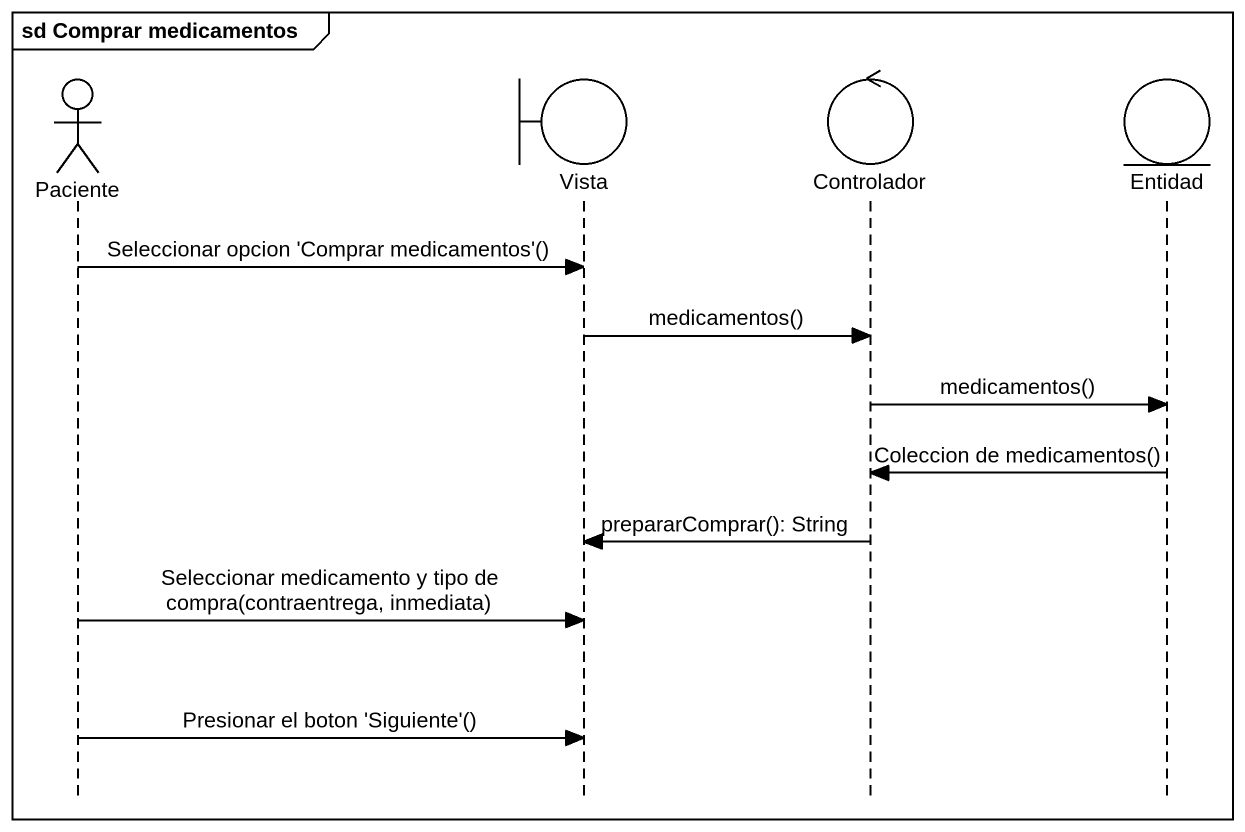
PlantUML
@startuml
mainframe sd Comprar medicamentos
hide footbox
actor Paciente
boundary Vista
control Controlador
entity Entidad

Paciente -> Vista : Seleccionar opcion 'Comprar medicamentos'()
Vista -> Controlador : medicamentos()
Controlador -> Entidad : medicamentos()
Entidad -> Controlador : Coleccion de medicamentos()
Controlador -> Vista : prepararComprar(): String
Paciente -> Vista : Seleccionar medicamento y tipo de compra(contraentrega, inmediata)
Paciente -> Vista : Presionar el boton 'Siguiente'()
@enduml
